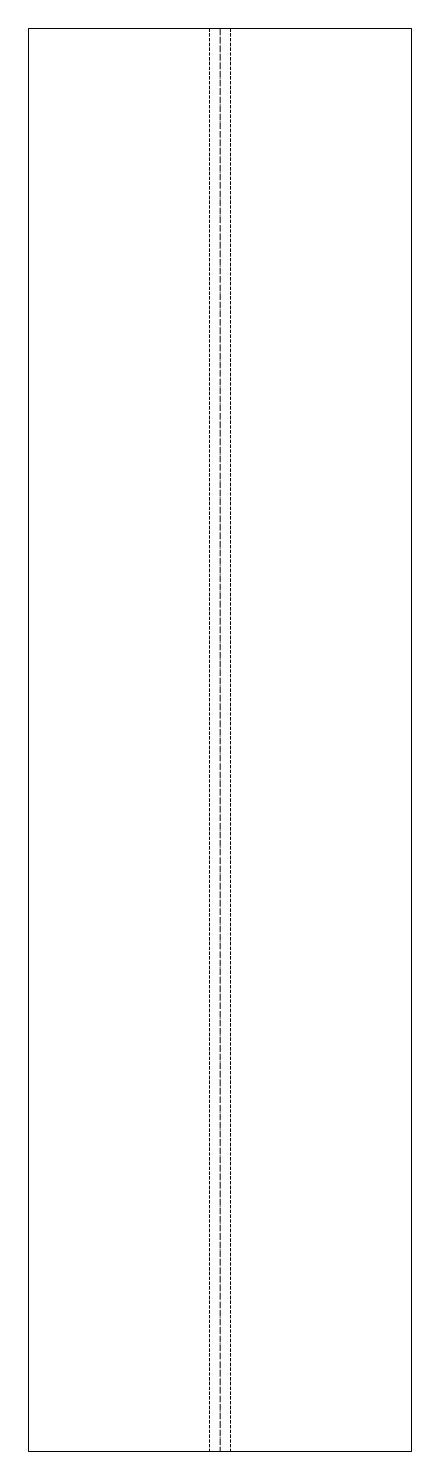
# Model space of a CAD drawing. Header units: metres. Extents: x -150 to 150, y 0 to 1116.
import ezdxf

# ---------------------------------------------------------------- set-up
doc = ezdxf.new("R2010")
doc.units = ezdxf.units.M
doc.linetypes.add('MV_hartlijn_staal', pattern=[6.6, 5, -0.8, 0, -0.8])
doc.linetypes.add('MV_hidden', pattern=[3.75, 2.5, -1.25])
doc.layers.add('A-DETL-GENF', color=92, linetype='Continuous', lineweight=18)

# ---------------------------------------------------------------- blocks, each defined once
blk = doc.blocks.new('28 Staalprofielen- IPE_HEA_HEB 2d - HEA1000-4448872-00_0 Basismaterialen')
at = {"layer": 'A-DETL-GENF'}
for p, q in [((-150, 1115.8), (150, 1115.8)), ((-150, 0), (-150, 1115.8)), ((150, 1115.8), (150, 0)), ((150, 0), (-150, 0))]:
    blk.add_line(p, q, dxfattribs=at)
at = {"layer": 'A-DETL-GENF', "linetype": 'MV_hidden'}
for p, q in [((-8.2, 1115.8), (-8.2, 0)), ((8.3, 1115.8), (8.3, 0))]:
    blk.add_line(p, q, dxfattribs=at)
at = {"layer": 'A-DETL-GENF', "linetype": 'MV_hartlijn_staal', "lineweight": 13}
blk.add_line((0, 1115.8), (0, 0), dxfattribs=at)

msp = doc.modelspace()

# ---------------------------------------------------------------- block references
msp.add_blockref('28 Staalprofielen- IPE_HEA_HEB 2d - HEA1000-4448872-00_0 Basismaterialen', (0, 0))

doc.saveas('drawing.dxf')
